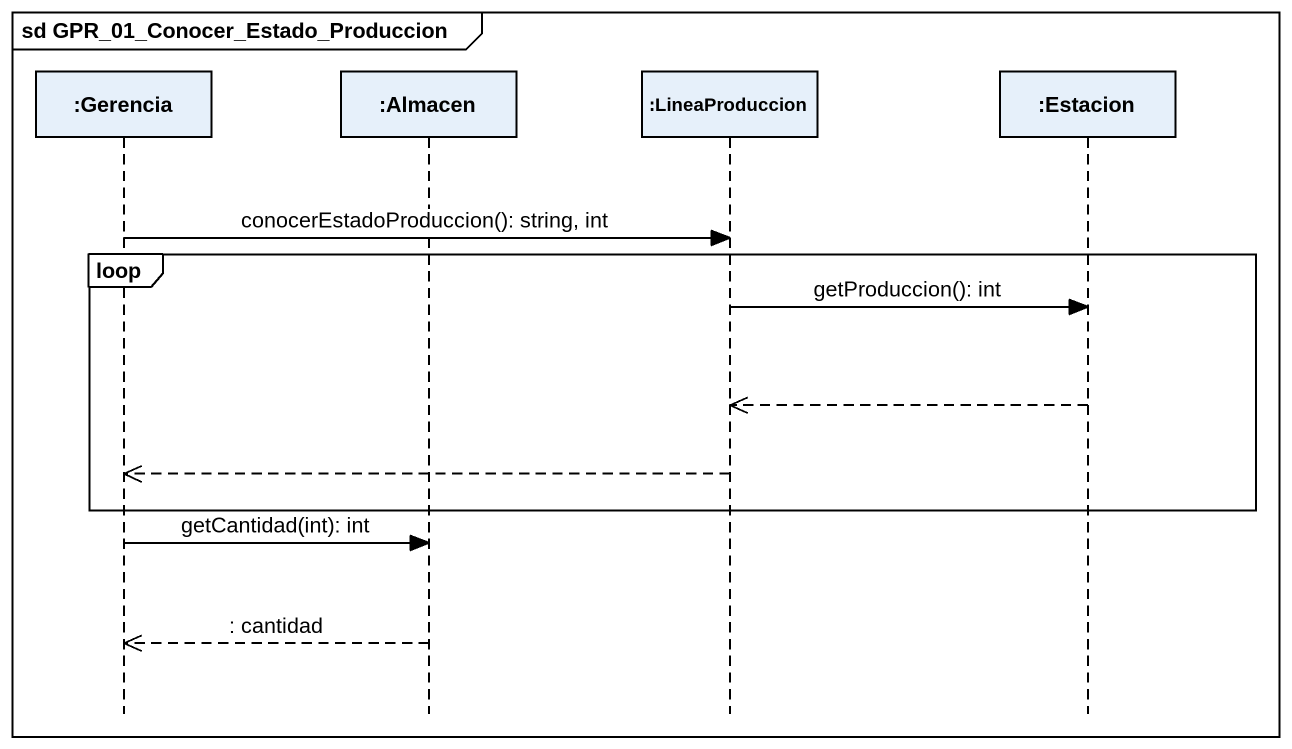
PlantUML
@startuml
mainframe sd GPR_01_Conocer_Estado_Produccion
hide footbox
participant ":Gerencia" as Gerencia
participant ":Almacen" as Almacen
participant ":LineaProduccion" as LineaProduccion
participant ":Estacion" as Estacion

Gerencia -> LineaProduccion : conocerEstadoProduccion(): string, int
loop
  LineaProduccion -> Estacion : getProduccion(): int
  Estacion -->> LineaProduccion
  LineaProduccion -->> Gerencia
end
Gerencia -> Almacen : getCantidad(int): int
Almacen -->> Gerencia : : cantidad
@enduml
